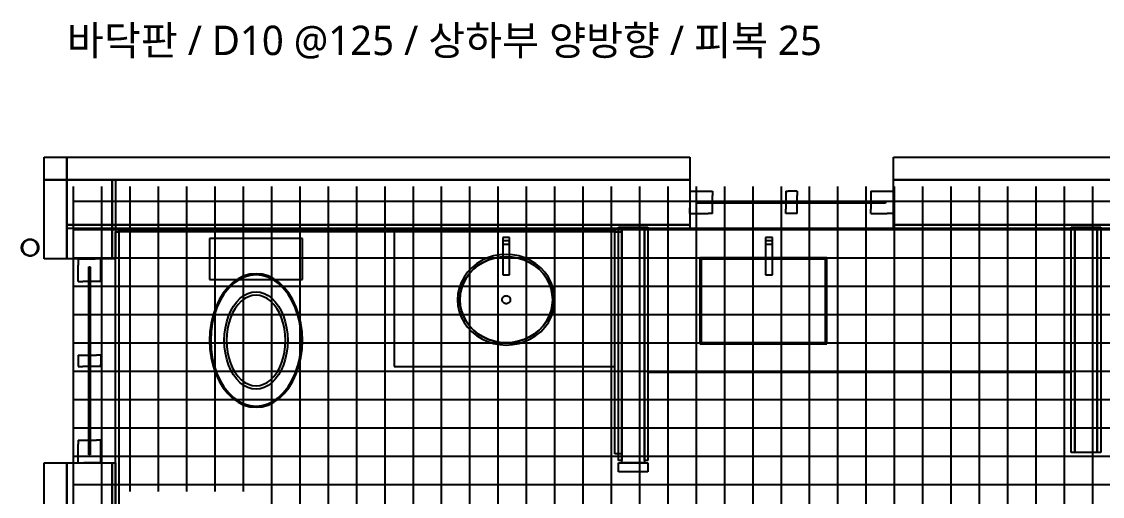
# Model space of a CAD drawing. Header units: millimetres. Extents: x -200 to 18900, y -1113 to 5614.
# Drawn here: x 10300 to 15072, y 2602 to 4698 of the extents above; entities that cross this region are included whole.
import ezdxf

# ---------------------------------------------------------------- set-up
doc = ezdxf.new("R2010")
doc.units = ezdxf.units.MM
for name, color, linetype in [('BUILDING', 8, 'Continuous'), ('REBAR', 1, 'Continuous'), ('TEXT', 7, 'Continuous')]:
    doc.layers.add(name, color=color, linetype=linetype)
doc.styles.add('KOREAN', font='malgun.ttf')

msp = doc.modelspace()

# ---------------------------------------------------------------- linework, layer by layer
at = {"layer": 'BUILDING'}
for p, q in [((10400, 4100), (10448.485, 4100)), ((10400, 4048.485), (10400, 4100)), ((10448.485, 4100), (10500, 4100)), ((10500, 4100), (11833.333, 4100)), ((10500, 4048.485), (10500, 4100)), ((10500, 4100), (10500, 4051.515)), ((11833.333, 4100), (13250, 4100)), ((13250, 4100), (13250, 4051.515)), ((14150, 4100), (15386.364, 4100)), ((14150, 4048.485), (14150, 4100)), ((10400, 4000), (10400, 4048.485)), ((10500, 4051.515), (10500, 4000)), ((10500, 4000), (10500, 4048.485)), ((13250, 4051.515), (13250, 4000)), ((14150, 4000), (14150, 4048.485)), ((10400, 4000), (10448.485, 4000)), ((10400, 3819.697), (10400, 4000)), ((10451.515, 4000), (10400, 4000)), ((10448.485, 4000), (10500, 4000)), ((10500, 4000), (10451.515, 4000)), ((10500, 4000), (11852.459, 4000)), ((10500, 3898.361), (10500, 4000)), ((10500, 4000), (10598.361, 4000)), ((10500, 3822.131), (10500, 4000)), ((11916.667, 4000), (10500, 4000)), ((10500, 4000), (10500, 3830.303)), ((10598.361, 4000), (10700, 4000)), ((10700, 4000), (10700, 3827.869)), ((10700, 4000), (10707.263, 4000)), ((10700, 3819.468), (10700, 4000)), ((10707.263, 4000), (10715, 4000)), ((10715, 4000), (10715, 3830.533)), ((11852.459, 4000), (13250, 4000)), ((13250, 4000), (11916.667, 4000)), ((13250, 4000), (13250, 3901.639)), ((14150, 4000), (15404.098, 4000)), ((14150, 3898.361), (14150, 4000)), ((15463.636, 4000), (14150, 4000)), ((13250, 3950), (13331.818, 3950)), ((13250, 3950), (13250, 3875)), ((13331.818, 3950), (13350, 3950)), ((13350, 3950), (13350, 3930)), ((13350, 3850), (13350, 3930)), ((13675, 3950), (13685, 3950)), ((13675, 3950), (13675, 3870)), ((13725, 3950), (13685, 3950)), ((13725, 3950), (13725, 3930)), ((13725, 3850), (13725, 3930)), ((14050, 3950), (14122.727, 3950)), ((14050, 3950), (14050, 3870)), ((14122.727, 3950), (14150, 3950)), ((14150, 3950), (14150, 3925)), ((14150, 3850), (14150, 3925)), ((10500, 3800), (10500, 3898.361)), ((13250, 3901.639), (13250, 3800)), ((13250, 3850), (13250, 3875)), ((13285, 3903), (13479.646, 3903)), ((13285, 3898.407), (13285, 3903)), ((13285, 3897), (13285, 3898.407)), ((13920.354, 3897), (13285, 3897)), ((13479.646, 3903), (14115, 3903)), ((13675, 3850), (13675, 3870)), ((14115, 3897), (13920.354, 3897)), ((14050, 3850), (14050, 3870)), ((14115, 3903), (14115, 3901.593)), ((14115, 3901.593), (14115, 3897)), ((14150, 3800), (14150, 3898.361)), ((10400, 3650), (10400, 3819.697)), ((10500, 3830.303), (10500, 3650)), ((10500, 3650), (10500, 3822.131)), ((10700, 3827.869), (10700, 3650)), ((10700, 3650), (10700, 3819.468)), ((10715, 3830.533), (10715, 3650)), ((13250, 3850), (13331.818, 3850)), ((13350, 3850), (13331.818, 3850)), ((13685, 3850), (13675, 3850)), ((13725, 3850), (13685, 3850)), ((14050, 3850), (14122.727, 3850)), ((14150, 3850), (14122.727, 3850)), ((11897.541, 3800), (10500, 3800)), ((10500, 3800), (11831.531, 3800)), ((10500, 3792.263), (10500, 3800)), ((10500, 3785), (10500, 3792.263)), ((11918.469, 3785), (10500, 3785)), ((10730, 3785), (12057.687, 3785)), ((10730, 3779.094), (10730, 3785)), ((10730, 3770), (10730, 3779.094)), ((11831.531, 3800), (13250, 3800)), ((13250, 3800), (11897.541, 3800)), ((13250, 3785), (11918.469, 3785)), ((12057.687, 3785), (12920, 3785)), ((12920, 3785), (12920, 3775.906)), ((12920, 3775.906), (12920, 3770)), ((12935, 3260.384), (12935, 3790)), ((12935, 3790), (12942.287, 3790)), ((12942.287, 3790), (12950, 3790)), ((12950, 3790), (12999.342, 3790)), ((12950, 3263.158), (12950, 3790)), ((12950, 3790), (12950, 3289.616)), ((12999.342, 3790), (13050, 3790)), ((13050, 3790), (13050, 3276.842)), ((13050, 3790), (13057.287, 3790)), ((13050, 3260.384), (13050, 3790)), ((13057.287, 3790), (13065, 3790)), ((13065, 3790), (13065, 3289.616)), ((14935, 3785), (13065, 3785)), ((13065, 3785), (13065, 3150)), ((14935, 3785), (13065, 3785)), ((13065, 3785), (13065, 3150)), ((13250, 3800), (13250, 3792.737)), ((13250, 3792.737), (13250, 3785)), ((15445.902, 3800), (14150, 3800)), ((14150, 3800), (15384.692, 3800)), ((14150, 3792.263), (14150, 3800)), ((14150, 3785), (14150, 3792.263)), ((15465.308, 3785), (14150, 3785)), ((14935, 3278.381), (14935, 3790)), ((14935, 3790), (14942.287, 3790)), ((14935, 3150), (14935, 3785)), ((14935, 3150), (14935, 3785)), ((14942.287, 3790), (14950, 3790)), ((14950, 3285.954), (14950, 3790)), ((14950, 3790), (14999.342, 3790)), ((14950, 3790), (14950, 3306.619)), ((14999.342, 3790), (15050, 3790)), ((15050, 3790), (15050, 3299.046)), ((15050, 3790), (15057.287, 3790)), ((15050, 3278.381), (15050, 3790)), ((15057.287, 3790), (15065, 3790)), ((15065, 3790), (15065, 3306.619)), ((10306.345, 3720.728), (10307.749, 3722.829)), ((10307.749, 3722.829), (10309.317, 3724.617)), ((10309.317, 3724.617), (10310.983, 3726.516)), ((10311.662, 3722.75), (10310.129, 3721.002)), ((10310.983, 3726.516), (10312.772, 3728.085)), ((10313.105, 3724.395), (10311.662, 3722.75)), ((10312.772, 3728.085), (10314.671, 3729.751)), ((10314.853, 3725.928), (10313.105, 3724.395)), ((10314.671, 3729.751), (10316.649, 3731.072)), ((10316.498, 3727.371), (10314.853, 3725.928)), ((10318.431, 3728.662), (10316.498, 3727.371)), ((10316.649, 3731.072), (10318.75, 3732.476)), ((10320.25, 3729.878), (10318.431, 3728.662)), ((10318.75, 3732.476), (10320.883, 3733.528)), ((10322.335, 3730.906), (10320.25, 3729.878)), ((10320.883, 3733.528), (10323.149, 3734.645)), ((10324.297, 3731.874), (10322.335, 3730.906)), ((10323.149, 3734.645), (10325.401, 3735.41)), ((10326.499, 3732.621), (10324.297, 3731.874)), ((10325.401, 3735.41), (10327.794, 3736.222)), ((10328.571, 3733.325), (10326.499, 3732.621)), ((10327.794, 3736.222), (10330.127, 3736.686)), ((10330.851, 3733.778), (10328.571, 3733.325)), ((10330.127, 3736.686), (10332.605, 3737.179)), ((10332.997, 3734.205), (10330.851, 3733.778)), ((10332.605, 3737.179), (10334.978, 3737.335)), ((10335.317, 3734.357), (10332.997, 3734.205)), ((10334.978, 3737.335), (10337.5, 3737.5)), ((10337.5, 3734.5), (10335.317, 3734.357)), ((10337.5, 3737.5), (10339.873, 3737.344)), ((10339.82, 3734.348), (10337.5, 3734.5)), ((10342.003, 3734.205), (10339.82, 3734.348)), ((10339.873, 3737.344), (10342.395, 3737.179)), ((10344.283, 3733.751), (10342.003, 3734.205)), ((10342.395, 3737.179), (10344.727, 3736.715)), ((10346.429, 3733.325), (10344.283, 3733.751)), ((10344.727, 3736.715), (10347.206, 3736.222)), ((10348.631, 3732.577), (10346.429, 3733.325)), ((10347.206, 3736.222), (10349.458, 3735.458)), ((10350.703, 3731.874), (10348.631, 3732.577)), ((10349.458, 3735.458), (10351.851, 3734.645)), ((10352.788, 3730.846), (10350.703, 3731.874)), ((10351.851, 3734.645), (10353.984, 3733.594)), ((10354.75, 3729.878), (10352.788, 3730.846)), ((10353.984, 3733.594), (10356.25, 3732.476)), ((10356.683, 3728.586), (10354.75, 3729.878)), ((10356.25, 3732.476), (10358.227, 3731.155)), ((10358.502, 3727.371), (10356.683, 3728.586)), ((10358.227, 3731.155), (10360.329, 3729.751)), ((10360.25, 3725.838), (10358.502, 3727.371)), ((10361.895, 3724.395), (10360.25, 3725.838)), ((10360.329, 3729.751), (10362.117, 3728.183)), ((10363.428, 3722.647), (10361.895, 3724.395)), ((10362.117, 3728.183), (10364.017, 3726.516)), ((10364.871, 3721.002), (10363.428, 3722.647)), ((10364.017, 3726.516), (10365.585, 3724.728)), ((10365.585, 3724.728), (10367.251, 3722.829)), ((10367.251, 3722.829), (10368.572, 3720.851)), ((10715, 3770), (10724.094, 3770)), ((10715, 3065.187), (10715, 3770)), ((10724.094, 3770), (10730, 3770)), ((10730, 3770), (10730, 2684.813)), ((11592.313, 3770), (10730, 3770)), ((11540, 3740), (11130, 3740)), ((11130, 3740), (11130, 3560)), ((11540, 3560), (11540, 3740)), ((12920, 3770), (11592.313, 3770)), ((12920, 3770), (11945, 3770)), ((11945, 3770), (11945, 3175)), ((12455, 3745), (12425, 3745)), ((12425, 3745), (12425, 3715)), ((12455, 3730), (12425, 3730)), ((12425, 3730), (12425, 3580)), ((12455, 3715), (12455, 3745)), ((12455, 3580), (12455, 3730)), ((12920, 3770), (12938.188, 3770)), ((12920, 3384.125), (12920, 3770)), ((12920, 3175), (12920, 3770)), ((12938.188, 3770), (12950, 3770)), ((12950, 3770), (12950, 3175.875)), ((13615, 3745), (13585, 3745)), ((13585, 3745), (13585, 3715)), ((13615, 3730), (13585, 3730)), ((13585, 3730), (13585, 3580)), ((13615, 3715), (13615, 3745)), ((13615, 3580), (13615, 3730)), ((10300, 3700), (10300.156, 3702.373)), ((10300.165, 3697.479), (10300, 3700)), ((10300.156, 3702.373), (10300.321, 3704.895)), ((10300.321, 3695.105), (10300.165, 3697.479)), ((10300.321, 3704.895), (10300.785, 3707.227)), ((10300.814, 3692.627), (10300.321, 3695.105)), ((10300.785, 3707.227), (10301.278, 3709.706)), ((10301.278, 3690.294), (10300.814, 3692.627)), ((10301.278, 3709.706), (10302.042, 3711.958)), ((10302.09, 3687.901), (10301.278, 3690.294)), ((10302.042, 3711.958), (10302.855, 3714.351)), ((10302.855, 3685.649), (10302.09, 3687.901)), ((10302.855, 3714.351), (10303.906, 3716.484)), ((10303.972, 3683.383), (10302.855, 3685.649)), ((10303.152, 3702.32), (10303, 3700)), ((10303, 3700), (10303.143, 3697.817)), ((10303.143, 3697.817), (10303.295, 3695.497)), ((10303.295, 3704.503), (10303.152, 3702.32)), ((10303.749, 3706.783), (10303.295, 3704.503)), ((10303.295, 3695.497), (10303.722, 3693.351)), ((10303.722, 3693.351), (10304.176, 3691.071)), ((10304.176, 3708.929), (10303.749, 3706.783)), ((10303.906, 3716.484), (10305.024, 3718.75)), ((10305.024, 3681.25), (10303.972, 3683.383)), ((10304.923, 3711.131), (10304.176, 3708.929)), ((10304.176, 3691.071), (10304.879, 3688.999)), ((10304.879, 3688.999), (10305.626, 3686.797)), ((10305.626, 3713.202), (10304.923, 3711.131)), ((10305.024, 3718.75), (10306.345, 3720.728)), ((10306.428, 3679.149), (10305.024, 3681.25)), ((10306.654, 3715.288), (10305.626, 3713.202)), ((10305.626, 3686.797), (10306.594, 3684.835)), ((10307.749, 3677.171), (10306.428, 3679.149)), ((10306.594, 3684.835), (10307.622, 3682.75)), ((10307.622, 3717.25), (10306.654, 3715.288)), ((10308.914, 3719.183), (10307.622, 3717.25)), ((10307.622, 3682.75), (10308.838, 3680.931)), ((10309.415, 3675.272), (10307.749, 3677.171)), ((10308.838, 3680.931), (10310.129, 3678.998)), ((10310.129, 3721.002), (10308.914, 3719.183)), ((10310.983, 3673.484), (10309.415, 3675.272)), ((10310.129, 3678.998), (10311.572, 3677.353)), ((10311.572, 3677.353), (10313.105, 3675.605)), ((10313.105, 3675.605), (10314.75, 3674.162)), ((10360.147, 3674.072), (10361.895, 3675.605)), ((10361.895, 3675.605), (10363.338, 3677.25)), ((10363.338, 3677.25), (10364.871, 3678.998)), ((10365.683, 3675.383), (10364.017, 3673.484)), ((10366.162, 3719.069), (10364.871, 3721.002)), ((10364.871, 3678.998), (10366.086, 3680.817)), ((10367.251, 3677.171), (10365.683, 3675.383)), ((10366.086, 3680.817), (10367.378, 3682.75)), ((10367.378, 3717.25), (10366.162, 3719.069)), ((10368.655, 3679.273), (10367.251, 3677.171)), ((10368.406, 3715.165), (10367.378, 3717.25)), ((10367.378, 3682.75), (10368.346, 3684.712)), ((10368.346, 3684.712), (10369.374, 3686.797)), ((10369.374, 3713.202), (10368.406, 3715.165)), ((10368.572, 3720.851), (10369.976, 3718.75)), ((10369.976, 3681.25), (10368.655, 3679.273)), ((10370.121, 3711.001), (10369.374, 3713.202)), ((10369.374, 3686.797), (10370.077, 3688.869)), ((10369.976, 3718.75), (10371.028, 3716.617)), ((10371.094, 3683.516), (10369.976, 3681.25)), ((10370.077, 3688.869), (10370.824, 3691.071)), ((10370.824, 3708.929), (10370.121, 3711.001)), ((10371.278, 3706.649), (10370.824, 3708.929)), ((10370.824, 3691.071), (10371.251, 3693.217)), ((10371.028, 3716.617), (10372.145, 3714.351)), ((10372.145, 3685.649), (10371.094, 3683.516)), ((10371.251, 3693.217), (10371.705, 3695.497)), ((10371.705, 3704.503), (10371.278, 3706.649)), ((10371.857, 3702.183), (10371.705, 3704.503)), ((10371.705, 3695.497), (10371.848, 3697.68)), ((10371.848, 3697.68), (10372, 3700)), ((10372, 3700), (10371.857, 3702.183)), ((10372.145, 3714.351), (10372.91, 3712.099)), ((10372.958, 3688.042), (10372.145, 3685.649)), ((10372.91, 3712.099), (10373.722, 3709.706)), ((10373.722, 3690.294), (10372.958, 3688.042)), ((10373.722, 3709.706), (10374.186, 3707.373)), ((10374.215, 3692.773), (10373.722, 3690.294)), ((10374.186, 3707.373), (10374.679, 3704.895)), ((10374.679, 3695.105), (10374.215, 3692.773)), ((10374.679, 3704.895), (10374.835, 3702.522)), ((10374.844, 3697.627), (10374.679, 3695.105)), ((10374.835, 3702.522), (10375, 3700)), ((10375, 3700), (10374.844, 3697.627)), ((12425, 3715), (12455, 3715)), ((13585, 3715), (13615, 3715)), ((10312.883, 3671.817), (10310.983, 3673.484)), ((10314.671, 3670.249), (10312.883, 3671.817)), ((10316.773, 3668.845), (10314.671, 3670.249)), ((10314.75, 3674.162), (10316.498, 3672.629)), ((10316.498, 3672.629), (10318.317, 3671.414)), ((10318.75, 3667.524), (10316.773, 3668.845)), ((10318.317, 3671.414), (10320.25, 3670.122)), ((10321.016, 3666.406), (10318.75, 3667.524)), ((10320.25, 3670.122), (10322.212, 3669.154)), ((10323.149, 3665.354), (10321.016, 3666.406)), ((10322.212, 3669.154), (10324.297, 3668.126)), ((10325.542, 3664.542), (10323.149, 3665.354)), ((10324.297, 3668.126), (10326.369, 3667.423)), ((10327.794, 3663.778), (10325.542, 3664.542)), ((10326.369, 3667.423), (10328.571, 3666.676)), ((10330.273, 3663.285), (10327.794, 3663.778)), ((10328.571, 3666.676), (10330.717, 3666.249)), ((10332.605, 3662.821), (10330.273, 3663.285)), ((10330.717, 3666.249), (10332.997, 3665.795)), ((10335.127, 3662.655), (10332.605, 3662.821)), ((10332.997, 3665.795), (10335.18, 3665.652)), ((10337.5, 3662.5), (10335.127, 3662.655)), ((10335.18, 3665.652), (10337.5, 3665.5)), ((10337.5, 3665.5), (10339.683, 3665.643)), ((10340.022, 3662.665), (10337.5, 3662.5)), ((10339.683, 3665.643), (10342.003, 3665.795)), ((10342.395, 3662.821), (10340.022, 3662.665)), ((10342.003, 3665.795), (10344.149, 3666.222)), ((10344.873, 3663.314), (10342.395, 3662.821)), ((10344.149, 3666.222), (10346.429, 3666.676)), ((10347.206, 3663.778), (10344.873, 3663.314)), ((10346.429, 3666.676), (10348.501, 3667.379)), ((10349.599, 3664.59), (10347.206, 3663.778)), ((10348.501, 3667.379), (10350.703, 3668.126)), ((10351.851, 3665.354), (10349.599, 3664.59)), ((10350.703, 3668.126), (10352.665, 3669.094)), ((10354.117, 3666.472), (10351.851, 3665.354)), ((10352.665, 3669.094), (10354.75, 3670.122)), ((10356.25, 3667.524), (10354.117, 3666.472)), ((10354.75, 3670.122), (10356.569, 3671.338)), ((10358.351, 3668.928), (10356.25, 3667.524)), ((10356.569, 3671.338), (10358.502, 3672.629)), ((10360.329, 3670.249), (10358.351, 3668.928)), ((10358.502, 3672.629), (10360.147, 3674.072)), ((10362.228, 3671.915), (10360.329, 3670.249)), ((10364.017, 3673.484), (10362.228, 3671.915)), ((10451.515, 3650), (10400, 3650)), ((10500, 3650), (10451.515, 3650)), ((10601.639, 3650), (10500, 3650)), ((10550, 3650), (10550, 3622.727)), ((10550, 3650), (10625, 3650)), ((10700, 3650), (10601.639, 3650)), ((10650, 3650), (10625, 3650)), ((10650, 3622.727), (10650, 3650)), ((10707.737, 3650), (10700, 3650)), ((10715, 3650), (10707.737, 3650)), ((12309.116, 3628.671), (12287.972, 3611.421)), ((12332.5, 3643.205), (12309.116, 3628.671)), ((12315.204, 3620.737), (12337.5, 3634.545)), ((12315.204, 3620.737), (12337.5, 3634.545)), ((12337.5, 3634.545), (12315.204, 3620.737)), ((12357.723, 3654.776), (12332.5, 3643.205)), ((12337.5, 3634.545), (12361.55, 3645.537)), ((12337.5, 3634.545), (12361.55, 3645.537)), ((12361.55, 3645.537), (12337.5, 3634.545)), ((12384.354, 3663.185), (12357.723, 3654.776)), ((12361.55, 3645.537), (12386.942, 3653.526)), ((12361.55, 3645.537), (12386.942, 3653.526)), ((12386.942, 3653.526), (12361.55, 3645.537)), ((12411.937, 3668.289), (12384.354, 3663.185)), ((12386.942, 3653.526), (12413.242, 3658.375)), ((12386.942, 3653.526), (12413.242, 3658.375)), ((12413.242, 3658.375), (12386.942, 3653.526)), ((12440, 3670), (12411.937, 3668.289)), ((12413.242, 3658.375), (12440, 3660)), ((12413.242, 3658.375), (12440, 3660)), ((12440, 3660), (12413.242, 3658.375)), ((12468.063, 3668.289), (12440, 3670)), ((12440, 3660), (12466.758, 3658.375)), ((12440, 3660), (12466.758, 3658.375)), ((12466.758, 3658.375), (12440, 3660)), ((12466.758, 3658.375), (12493.058, 3653.526)), ((12466.758, 3658.375), (12493.058, 3653.526)), ((12493.058, 3653.526), (12466.758, 3658.375)), ((12495.646, 3663.185), (12468.063, 3668.289)), ((12493.058, 3653.526), (12518.45, 3645.537)), ((12493.058, 3653.526), (12518.45, 3645.537)), ((12518.45, 3645.537), (12493.058, 3653.526)), ((12522.277, 3654.776), (12495.646, 3663.185)), ((12518.45, 3645.537), (12542.5, 3634.545)), ((12518.45, 3645.537), (12542.5, 3634.545)), ((12542.5, 3634.545), (12518.45, 3645.537)), ((12547.5, 3643.205), (12522.277, 3654.776)), ((12542.5, 3634.545), (12564.796, 3620.737)), ((12542.5, 3634.545), (12564.796, 3620.737)), ((12564.796, 3620.737), (12542.5, 3634.545)), ((12570.884, 3628.671), (12547.5, 3643.205)), ((12592.028, 3611.421), (12570.884, 3628.671)), ((13855, 3655), (13295, 3655)), ((13295, 3655), (13295, 3275)), ((13300, 3650), (13850, 3650)), ((13300, 3280), (13300, 3650)), ((13300, 3650), (13850, 3650)), ((13300, 3280), (13300, 3650)), ((13300, 3650), (13850, 3650)), ((13300, 3280), (13300, 3650)), ((13850, 3650), (13300, 3650)), ((13300, 3650), (13300, 3280)), ((13850, 3650), (13850, 3280)), ((13850, 3650), (13850, 3280)), ((13850, 3650), (13850, 3280)), ((13850, 3280), (13850, 3650)), ((13855, 3275), (13855, 3655)), ((10550, 3550), (10550, 3622.727)), ((10597, 3615), (10598.407, 3615)), ((10597, 2979.646), (10597, 3615)), ((10598.407, 3615), (10603, 3615)), ((10603, 3615), (10603, 3420.354)), ((10650, 3550), (10650, 3622.727)), ((11308.242, 3582.476), (11281.942, 3574.948)), ((11335, 3585), (11308.242, 3582.476)), ((11335, 3580), (11308.895, 3577.519)), ((11361.758, 3582.476), (11335, 3585)), ((11361.105, 3577.519), (11335, 3580)), ((11388.058, 3574.948), (11361.758, 3582.476)), ((12269.429, 3591.752), (12253.805, 3570)), ((12262.465, 3565), (12277.363, 3585.665)), ((12262.465, 3565), (12277.363, 3585.665)), ((12277.363, 3585.665), (12262.465, 3565)), ((12287.972, 3611.421), (12269.429, 3591.752)), ((12277.363, 3585.665), (12295.043, 3604.35)), ((12277.363, 3585.665), (12295.043, 3604.35)), ((12295.043, 3604.35), (12277.363, 3585.665)), ((12295.043, 3604.35), (12315.204, 3620.737)), ((12295.043, 3604.35), (12315.204, 3620.737)), ((12315.204, 3620.737), (12295.043, 3604.35)), ((12425, 3580), (12455, 3580)), ((12564.796, 3620.737), (12584.957, 3604.35)), ((12564.796, 3620.737), (12584.957, 3604.35)), ((12584.957, 3604.35), (12564.796, 3620.737)), ((12584.957, 3604.35), (12602.637, 3585.665)), ((12584.957, 3604.35), (12602.637, 3585.665)), ((12602.637, 3585.665), (12584.957, 3604.35)), ((12610.571, 3591.752), (12592.028, 3611.421)), ((12602.637, 3585.665), (12617.535, 3565)), ((12602.637, 3585.665), (12617.535, 3565)), ((12617.535, 3565), (12602.637, 3585.665)), ((12626.195, 3570), (12610.571, 3591.752)), ((13585, 3580), (13615, 3580)), ((10550, 3550), (10570, 3550)), ((10650, 3550), (10570, 3550)), ((11130, 3560), (11540, 3560)), ((11232.5, 3545.477), (11210.204, 3524.039)), ((11235, 3541.147), (11213.248, 3520.072)), ((11256.55, 3562.544), (11232.5, 3545.477)), ((11258.463, 3557.925), (11235, 3541.147)), ((11281.942, 3574.948), (11256.55, 3562.544)), ((11283.236, 3570.118), (11258.463, 3557.925)), ((11308.895, 3577.519), (11283.236, 3570.118)), ((11386.764, 3570.118), (11361.105, 3577.519)), ((11411.537, 3557.925), (11386.764, 3570.118)), ((11413.45, 3562.544), (11388.058, 3574.948)), ((11435, 3541.147), (11411.537, 3557.925)), ((11437.5, 3545.477), (11413.45, 3562.544)), ((11456.752, 3520.072), (11435, 3541.147)), ((11459.796, 3524.039), (11437.5, 3545.477)), ((12241.366, 3546.537), (12232.326, 3521.764)), ((12253.805, 3570), (12241.366, 3546.537)), ((12241.985, 3519.176), (12250.605, 3542.71)), ((12241.985, 3519.176), (12250.605, 3542.71)), ((12250.605, 3542.71), (12241.985, 3519.176)), ((12250.605, 3542.71), (12262.465, 3565)), ((12250.605, 3542.71), (12262.465, 3565)), ((12262.465, 3565), (12250.605, 3542.71)), ((12617.535, 3565), (12629.395, 3542.71)), ((12617.535, 3565), (12629.395, 3542.71)), ((12629.395, 3542.71), (12617.535, 3565)), ((12638.634, 3546.537), (12626.195, 3570)), ((12629.395, 3542.71), (12638.015, 3519.176)), ((12629.395, 3542.71), (12638.015, 3519.176)), ((12638.015, 3519.176), (12629.395, 3542.71)), ((12647.674, 3521.764), (12638.634, 3546.537)), ((11190.043, 3498.597), (11172.363, 3469.585)), ((11193.579, 3495.061), (11176.329, 3466.541)), ((11210.204, 3524.039), (11190.043, 3498.597)), ((11213.248, 3520.072), (11193.579, 3495.061)), ((11265, 3476.195), (11281.424, 3488.634)), ((11265, 3476.195), (11281.424, 3488.634)), ((11281.424, 3488.634), (11298.765, 3497.674)), ((11281.424, 3488.634), (11298.765, 3497.674)), ((11298.765, 3497.674), (11316.726, 3503.161)), ((11298.765, 3497.674), (11316.726, 3503.161)), ((11318.032, 3488.289), (11301.354, 3483.185)), ((11316.726, 3503.161), (11335, 3505)), ((11316.726, 3503.161), (11335, 3505)), ((11335, 3490), (11318.032, 3488.289)), ((11335, 3505), (11353.274, 3503.161)), ((11335, 3505), (11353.274, 3503.161)), ((11351.968, 3488.289), (11335, 3490)), ((11368.646, 3483.185), (11351.968, 3488.289)), ((11353.274, 3503.161), (11371.235, 3497.674)), ((11353.274, 3503.161), (11371.235, 3497.674)), ((11371.235, 3497.674), (11388.576, 3488.634)), ((11371.235, 3497.674), (11388.576, 3488.634)), ((11388.576, 3488.634), (11405, 3476.195)), ((11388.576, 3488.634), (11405, 3476.195)), ((11476.421, 3495.061), (11456.752, 3520.072)), ((11479.957, 3498.597), (11459.796, 3524.039)), ((11493.671, 3466.541), (11476.421, 3495.061)), ((11497.637, 3469.585), (11479.957, 3498.597)), ((12226.839, 3496.105), (12225, 3470)), ((12232.326, 3521.764), (12226.839, 3496.105)), ((12235, 3470), (12236.754, 3494.8)), ((12235, 3470), (12236.754, 3494.8)), ((12236.754, 3494.8), (12235, 3470)), ((12236.754, 3494.8), (12241.985, 3519.176)), ((12236.754, 3494.8), (12241.985, 3519.176)), ((12241.985, 3519.176), (12236.754, 3494.8)), ((12427.272, 3482.728), (12429.042, 3484.28)), ((12429.042, 3484.28), (12431, 3485.588)), ((12431, 3485.588), (12433.112, 3486.63)), ((12433.112, 3486.63), (12435.341, 3487.387)), ((12435.341, 3487.387), (12437.651, 3487.846)), ((12437.651, 3487.846), (12440, 3488)), ((12440, 3488), (12442.349, 3487.846)), ((12442.349, 3487.846), (12444.659, 3487.387)), ((12444.659, 3487.387), (12446.888, 3486.63)), ((12446.888, 3486.63), (12449, 3485.588)), ((12449, 3485.588), (12450.958, 3484.28)), ((12450.958, 3484.28), (12452.728, 3482.728)), ((12638.015, 3519.176), (12643.246, 3494.8)), ((12638.015, 3519.176), (12643.246, 3494.8)), ((12643.246, 3494.8), (12638.015, 3519.176)), ((12643.246, 3494.8), (12645, 3470)), ((12643.246, 3494.8), (12645, 3470)), ((12645, 3470), (12643.246, 3494.8)), ((12653.161, 3496.105), (12647.674, 3521.764)), ((12655, 3470), (12653.161, 3496.105)), ((11157.465, 3437.5), (11145.605, 3402.892)), ((11172.363, 3469.585), (11157.465, 3437.5)), ((11176.329, 3466.541), (11161.795, 3435)), ((11223.931, 3420.884), (11236.005, 3442.028)), ((11223.931, 3420.884), (11236.005, 3442.028)), ((11236.005, 3442.028), (11249.773, 3460.571)), ((11236.005, 3442.028), (11249.773, 3460.571)), ((11255.861, 3448.671), (11243.076, 3431.421)), ((11249.773, 3460.571), (11265, 3476.195)), ((11249.773, 3460.571), (11265, 3476.195)), ((11270, 3463.205), (11255.861, 3448.671)), ((11285.251, 3474.776), (11270, 3463.205)), ((11301.354, 3483.185), (11285.251, 3474.776)), ((11384.749, 3474.776), (11368.646, 3483.185)), ((11400, 3463.205), (11384.749, 3474.776)), ((11414.139, 3448.671), (11400, 3463.205)), ((11405, 3476.195), (11420.227, 3460.571)), ((11405, 3476.195), (11420.227, 3460.571)), ((11426.924, 3431.421), (11414.139, 3448.671)), ((11420.227, 3460.571), (11433.995, 3442.028)), ((11420.227, 3460.571), (11433.995, 3442.028)), ((11433.995, 3442.028), (11446.069, 3420.884)), ((11433.995, 3442.028), (11446.069, 3420.884)), ((11508.205, 3435), (11493.671, 3466.541)), ((11512.535, 3437.5), (11497.637, 3469.585)), ((11524.395, 3402.892), (11512.535, 3437.5)), ((12225, 3470), (12226.839, 3443.895)), ((12226.839, 3443.895), (12232.326, 3418.236)), ((12236.754, 3445.2), (12235, 3470)), ((12236.754, 3445.2), (12235, 3470)), ((12235, 3470), (12236.754, 3445.2)), ((12241.985, 3420.824), (12236.754, 3445.2)), ((12241.985, 3420.824), (12236.754, 3445.2)), ((12236.754, 3445.2), (12241.985, 3420.824)), ((12422, 3470), (12422.154, 3472.349)), ((12422.154, 3467.651), (12422, 3470)), ((12422.154, 3472.349), (12422.613, 3474.659)), ((12422.613, 3465.341), (12422.154, 3467.651)), ((12422.613, 3474.659), (12423.37, 3476.888)), ((12423.37, 3463.112), (12422.613, 3465.341)), ((12423.37, 3476.888), (12424.412, 3479)), ((12424.412, 3461), (12423.37, 3463.112)), ((12424.412, 3479), (12425.72, 3480.958)), ((12425.72, 3459.042), (12424.412, 3461)), ((12425.72, 3480.958), (12427.272, 3482.728)), ((12427.272, 3457.272), (12425.72, 3459.042)), ((12429.042, 3455.72), (12427.272, 3457.272)), ((12431, 3454.412), (12429.042, 3455.72)), ((12433.112, 3453.37), (12431, 3454.412)), ((12435.341, 3452.613), (12433.112, 3453.37)), ((12437.651, 3452.154), (12435.341, 3452.613)), ((12440, 3452), (12437.651, 3452.154)), ((12442.349, 3452.154), (12440, 3452)), ((12444.659, 3452.613), (12442.349, 3452.154)), ((12446.888, 3453.37), (12444.659, 3452.613)), ((12449, 3454.412), (12446.888, 3453.37)), ((12450.958, 3455.72), (12449, 3454.412)), ((12452.728, 3457.272), (12450.958, 3455.72)), ((12452.728, 3482.728), (12454.28, 3480.958)), ((12454.28, 3459.042), (12452.728, 3457.272)), ((12454.28, 3480.958), (12455.588, 3479)), ((12455.588, 3461), (12454.28, 3459.042)), ((12455.588, 3479), (12456.63, 3476.888)), ((12456.63, 3463.112), (12455.588, 3461)), ((12456.63, 3476.888), (12457.387, 3474.659)), ((12457.387, 3465.341), (12456.63, 3463.112)), ((12457.387, 3474.659), (12457.846, 3472.349)), ((12457.846, 3467.651), (12457.387, 3465.341)), ((12457.846, 3472.349), (12458, 3470)), ((12458, 3470), (12457.846, 3467.651)), ((12643.246, 3445.2), (12638.015, 3420.824)), ((12643.246, 3445.2), (12638.015, 3420.824)), ((12638.015, 3420.824), (12643.246, 3445.2)), ((12645, 3470), (12643.246, 3445.2)), ((12645, 3470), (12643.246, 3445.2)), ((12643.246, 3445.2), (12645, 3470)), ((12647.674, 3418.236), (12653.161, 3443.895)), ((12653.161, 3443.895), (12655, 3470)), ((10603, 3420.354), (10603, 2785)), ((11145.605, 3402.892), (11136.985, 3366.352)), ((11150.224, 3400.978), (11141.815, 3365.058)), ((11161.795, 3435), (11150.224, 3400.978)), ((11205.657, 3372.277), (11213.756, 3397.5)), ((11205.657, 3372.277), (11213.756, 3397.5)), ((11213.756, 3397.5), (11223.931, 3420.884)), ((11213.756, 3397.5), (11223.931, 3420.884)), ((11222.417, 3390), (11214.896, 3366.537)), ((11231.864, 3411.752), (11222.417, 3390)), ((11243.076, 3431.421), (11231.864, 3411.752)), ((11438.136, 3411.752), (11426.924, 3431.421)), ((11447.583, 3390), (11438.136, 3411.752)), ((11446.069, 3420.884), (11456.244, 3397.5)), ((11446.069, 3420.884), (11456.244, 3397.5)), ((11455.104, 3366.537), (11447.583, 3390)), ((11456.244, 3397.5), (11464.343, 3372.277)), ((11456.244, 3397.5), (11464.343, 3372.277)), ((11519.776, 3400.978), (11508.205, 3435)), ((11528.185, 3365.058), (11519.776, 3400.978)), ((11533.015, 3366.352), (11524.395, 3402.892)), ((12232.326, 3418.236), (12241.366, 3393.463)), ((12241.366, 3393.463), (12253.805, 3370)), ((12250.605, 3397.29), (12241.985, 3420.824)), ((12250.605, 3397.29), (12241.985, 3420.824)), ((12241.985, 3420.824), (12250.605, 3397.29)), ((12262.465, 3375), (12250.605, 3397.29)), ((12262.465, 3375), (12250.605, 3397.29)), ((12250.605, 3397.29), (12262.465, 3375)), ((12629.395, 3397.29), (12617.535, 3375)), ((12629.395, 3397.29), (12617.535, 3375)), ((12617.535, 3375), (12629.395, 3397.29)), ((12626.195, 3370), (12638.634, 3393.463)), ((12638.015, 3420.824), (12629.395, 3397.29)), ((12638.015, 3420.824), (12629.395, 3397.29)), ((12629.395, 3397.29), (12638.015, 3420.824)), ((12638.634, 3393.463), (12647.674, 3418.236)), ((11136.985, 3366.352), (11131.754, 3328.505)), ((11141.815, 3365.058), (11136.711, 3327.853)), ((11196.198, 3318.063), (11199.77, 3345.646)), ((11196.198, 3318.063), (11199.77, 3345.646)), ((11199.77, 3345.646), (11205.657, 3372.277)), ((11199.77, 3345.646), (11205.657, 3372.277)), ((11209.43, 3341.764), (11206.112, 3316.105)), ((11214.896, 3366.537), (11209.43, 3341.764)), ((11460.57, 3341.764), (11455.104, 3366.537)), ((11463.888, 3316.105), (11460.57, 3341.764)), ((11464.343, 3372.277), (11470.23, 3345.646)), ((11464.343, 3372.277), (11470.23, 3345.646)), ((11470.23, 3345.646), (11473.802, 3318.063)), ((11470.23, 3345.646), (11473.802, 3318.063)), ((11533.289, 3327.853), (11528.185, 3365.058)), ((11538.246, 3328.505), (11533.015, 3366.352)), ((12253.805, 3370), (12269.429, 3348.248)), ((12277.363, 3354.335), (12262.465, 3375)), ((12277.363, 3354.335), (12262.465, 3375)), ((12262.465, 3375), (12277.363, 3354.335)), ((12269.429, 3348.248), (12287.972, 3328.579)), ((12295.043, 3335.65), (12277.363, 3354.335)), ((12295.043, 3335.65), (12277.363, 3354.335)), ((12277.363, 3354.335), (12295.043, 3335.65)), ((12602.637, 3354.335), (12584.957, 3335.65)), ((12602.637, 3354.335), (12584.957, 3335.65)), ((12584.957, 3335.65), (12602.637, 3354.335)), ((12592.028, 3328.579), (12610.571, 3348.248)), ((12617.535, 3375), (12602.637, 3354.335)), ((12617.535, 3375), (12602.637, 3354.335)), ((12602.637, 3354.335), (12617.535, 3375)), ((12610.571, 3348.248), (12626.195, 3370)), ((12920, 2790), (12920, 3384.125)), ((11131.754, 3328.505), (11130, 3290)), ((11136.711, 3327.853), (11135, 3290)), ((11195, 3290), (11196.198, 3318.063)), ((11195, 3290), (11196.198, 3318.063)), ((11206.112, 3316.105), (11205, 3290)), ((11465, 3290), (11463.888, 3316.105)), ((11473.802, 3318.063), (11475, 3290)), ((11473.802, 3318.063), (11475, 3290)), ((11535, 3290), (11533.289, 3327.853)), ((11540, 3290), (11538.246, 3328.505)), ((12287.972, 3328.579), (12309.116, 3311.329)), ((12315.204, 3319.263), (12295.043, 3335.65)), ((12315.204, 3319.263), (12295.043, 3335.65)), ((12295.043, 3335.65), (12315.204, 3319.263)), ((12309.116, 3311.329), (12332.5, 3296.795)), ((12337.5, 3305.455), (12315.204, 3319.263)), ((12337.5, 3305.455), (12315.204, 3319.263)), ((12315.204, 3319.263), (12337.5, 3305.455)), ((12332.5, 3296.795), (12357.723, 3285.224)), ((12361.55, 3294.463), (12337.5, 3305.455)), ((12361.55, 3294.463), (12337.5, 3305.455)), ((12337.5, 3305.455), (12361.55, 3294.463)), ((12386.942, 3286.474), (12361.55, 3294.463)), ((12386.942, 3286.474), (12361.55, 3294.463)), ((12361.55, 3294.463), (12386.942, 3286.474)), ((12518.45, 3294.463), (12493.058, 3286.474)), ((12518.45, 3294.463), (12493.058, 3286.474)), ((12493.058, 3286.474), (12518.45, 3294.463)), ((12542.5, 3305.455), (12518.45, 3294.463)), ((12542.5, 3305.455), (12518.45, 3294.463)), ((12518.45, 3294.463), (12542.5, 3305.455)), ((12522.277, 3285.224), (12547.5, 3296.795)), ((12564.796, 3319.263), (12542.5, 3305.455)), ((12564.796, 3319.263), (12542.5, 3305.455)), ((12542.5, 3305.455), (12564.796, 3319.263)), ((12547.5, 3296.795), (12570.884, 3311.329)), ((12584.957, 3335.65), (12564.796, 3319.263)), ((12584.957, 3335.65), (12564.796, 3319.263)), ((12564.796, 3319.263), (12584.957, 3335.65)), ((12570.884, 3311.329), (12592.028, 3328.579)), ((14950, 3306.619), (14950, 2795)), ((15050, 3299.046), (15050, 2795)), ((15065, 3306.619), (15065, 2795)), ((11130, 3290), (11131.754, 3251.495)), ((11131.754, 3251.495), (11136.985, 3213.648)), ((11135, 3290), (11136.711, 3252.147)), ((11136.711, 3252.147), (11141.815, 3214.942)), ((11196.198, 3261.937), (11195, 3290)), ((11196.198, 3261.937), (11195, 3290)), ((11199.77, 3234.354), (11196.198, 3261.937)), ((11199.77, 3234.354), (11196.198, 3261.937)), ((11205, 3290), (11206.112, 3263.895)), ((11206.112, 3263.895), (11209.43, 3238.236)), ((11460.57, 3238.236), (11463.888, 3263.895)), ((11463.888, 3263.895), (11465, 3290)), ((11473.802, 3261.937), (11470.23, 3234.354)), ((11473.802, 3261.937), (11470.23, 3234.354)), ((11475, 3290), (11473.802, 3261.937)), ((11475, 3290), (11473.802, 3261.937)), ((11528.185, 3214.942), (11533.289, 3252.147)), ((11533.015, 3213.648), (11538.246, 3251.495)), ((11533.289, 3252.147), (11535, 3290)), ((11538.246, 3251.495), (11540, 3290)), ((12357.723, 3285.224), (12384.354, 3276.815)), ((12384.354, 3276.815), (12411.937, 3271.711)), ((12413.242, 3281.625), (12386.942, 3286.474)), ((12413.242, 3281.625), (12386.942, 3286.474)), ((12386.942, 3286.474), (12413.242, 3281.625)), ((12411.937, 3271.711), (12440, 3270)), ((12440, 3280), (12413.242, 3281.625)), ((12440, 3280), (12413.242, 3281.625)), ((12413.242, 3281.625), (12440, 3280)), ((12466.758, 3281.625), (12440, 3280)), ((12466.758, 3281.625), (12440, 3280)), ((12440, 3280), (12466.758, 3281.625)), ((12440, 3270), (12468.063, 3271.711)), ((12493.058, 3286.474), (12466.758, 3281.625)), ((12493.058, 3286.474), (12466.758, 3281.625)), ((12466.758, 3281.625), (12493.058, 3286.474)), ((12468.063, 3271.711), (12495.646, 3276.815)), ((12495.646, 3276.815), (12522.277, 3285.224)), ((12935, 2760), (12935, 3260.384)), ((12950, 3289.616), (12950, 2760)), ((12950, 2750), (12950, 3263.158)), ((13050, 3276.842), (13050, 2750)), ((13050, 2760), (13050, 3260.384)), ((13065, 3289.616), (13065, 2760)), ((13295, 3275), (13855, 3275)), ((13850, 3280), (13300, 3280)), ((13850, 3280), (13300, 3280)), ((13850, 3280), (13300, 3280)), ((13300, 3280), (13850, 3280)), ((14935, 2795), (14935, 3278.381)), ((14950, 2795), (14950, 3285.954)), ((15050, 2795), (15050, 3278.381)), ((10550, 3225), (10550, 3185)), ((10550, 3225), (10630, 3225)), ((10650, 3225), (10630, 3225)), ((10650, 3225), (10650, 3185)), ((11136.985, 3213.648), (11145.605, 3177.108)), ((11141.815, 3214.942), (11150.224, 3179.022)), ((11205.657, 3207.723), (11199.77, 3234.354)), ((11205.657, 3207.723), (11199.77, 3234.354)), ((11213.756, 3182.5), (11205.657, 3207.723)), ((11213.756, 3182.5), (11205.657, 3207.723)), ((11209.43, 3238.236), (11214.896, 3213.463)), ((11214.896, 3213.463), (11222.417, 3190)), ((11447.583, 3190), (11455.104, 3213.463)), ((11455.104, 3213.463), (11460.57, 3238.236)), ((11464.343, 3207.723), (11456.244, 3182.5)), ((11464.343, 3207.723), (11456.244, 3182.5)), ((11470.23, 3234.354), (11464.343, 3207.723)), ((11470.23, 3234.354), (11464.343, 3207.723)), ((11519.776, 3179.022), (11528.185, 3214.942)), ((11524.395, 3177.108), (11533.015, 3213.648)), ((10550, 3185), (10550, 3175)), ((10550, 3175), (10570, 3175)), ((10650, 3175), (10570, 3175)), ((10650, 3175), (10650, 3185)), ((11145.605, 3177.108), (11157.465, 3142.5)), ((11150.224, 3179.022), (11161.795, 3145)), ((11223.931, 3159.116), (11213.756, 3182.5)), ((11223.931, 3159.116), (11213.756, 3182.5)), ((11222.417, 3190), (11231.864, 3168.248)), ((11236.005, 3137.972), (11223.931, 3159.116)), ((11236.005, 3137.972), (11223.931, 3159.116)), ((11231.864, 3168.248), (11243.076, 3148.579)), ((11426.924, 3148.579), (11438.136, 3168.248)), ((11446.069, 3159.116), (11433.995, 3137.972)), ((11446.069, 3159.116), (11433.995, 3137.972)), ((11438.136, 3168.248), (11447.583, 3190)), ((11456.244, 3182.5), (11446.069, 3159.116)), ((11456.244, 3182.5), (11446.069, 3159.116)), ((11508.205, 3145), (11519.776, 3179.022)), ((11512.535, 3142.5), (11524.395, 3177.108)), ((11945, 3175), (12920, 3175)), ((12950, 3175.875), (12950, 2790)), ((13065, 3150), (14935, 3150)), ((13065, 3150), (14935, 3150)), ((11157.465, 3142.5), (11172.363, 3110.415)), ((11161.795, 3145), (11176.329, 3113.459)), ((11172.363, 3110.415), (11190.043, 3081.403)), ((11176.329, 3113.459), (11193.579, 3084.939)), ((11249.773, 3119.429), (11236.005, 3137.972)), ((11249.773, 3119.429), (11236.005, 3137.972)), ((11243.076, 3148.579), (11255.861, 3131.329)), ((11265, 3103.805), (11249.773, 3119.429)), ((11265, 3103.805), (11249.773, 3119.429)), ((11255.861, 3131.329), (11270, 3116.795)), ((11281.424, 3091.366), (11265, 3103.805)), ((11281.424, 3091.366), (11265, 3103.805)), ((11270, 3116.795), (11285.251, 3105.224)), ((11285.251, 3105.224), (11301.354, 3096.815)), ((11368.646, 3096.815), (11384.749, 3105.224)), ((11384.749, 3105.224), (11400, 3116.795)), ((11405, 3103.805), (11388.576, 3091.366)), ((11405, 3103.805), (11388.576, 3091.366)), ((11400, 3116.795), (11414.139, 3131.329)), ((11420.227, 3119.429), (11405, 3103.805)), ((11420.227, 3119.429), (11405, 3103.805)), ((11414.139, 3131.329), (11426.924, 3148.579)), ((11433.995, 3137.972), (11420.227, 3119.429)), ((11433.995, 3137.972), (11420.227, 3119.429)), ((11476.421, 3084.939), (11493.671, 3113.459)), ((11479.957, 3081.403), (11497.637, 3110.415)), ((11493.671, 3113.459), (11508.205, 3145)), ((11497.637, 3110.415), (11512.535, 3142.5)), ((10715, 1980), (10715, 3065.187)), ((11190.043, 3081.403), (11210.204, 3055.961)), ((11193.579, 3084.939), (11213.248, 3059.928)), ((11210.204, 3055.961), (11232.5, 3034.523)), ((11213.248, 3059.928), (11235, 3038.853)), ((11298.765, 3082.326), (11281.424, 3091.366)), ((11298.765, 3082.326), (11281.424, 3091.366)), ((11316.726, 3076.839), (11298.765, 3082.326)), ((11316.726, 3076.839), (11298.765, 3082.326)), ((11301.354, 3096.815), (11318.032, 3091.711)), ((11335, 3075), (11316.726, 3076.839)), ((11335, 3075), (11316.726, 3076.839)), ((11318.032, 3091.711), (11335, 3090)), ((11335, 3090), (11351.968, 3091.711)), ((11353.274, 3076.839), (11335, 3075)), ((11353.274, 3076.839), (11335, 3075)), ((11351.968, 3091.711), (11368.646, 3096.815)), ((11371.235, 3082.326), (11353.274, 3076.839)), ((11371.235, 3082.326), (11353.274, 3076.839)), ((11388.576, 3091.366), (11371.235, 3082.326)), ((11388.576, 3091.366), (11371.235, 3082.326)), ((11435, 3038.853), (11456.752, 3059.928)), ((11437.5, 3034.523), (11459.796, 3055.961)), ((11456.752, 3059.928), (11476.421, 3084.939)), ((11459.796, 3055.961), (11479.957, 3081.403)), ((11232.5, 3034.523), (11256.55, 3017.456)), ((11235, 3038.853), (11258.463, 3022.075)), ((11256.55, 3017.456), (11281.942, 3005.052)), ((11258.463, 3022.075), (11283.236, 3009.882)), ((11283.236, 3009.882), (11308.895, 3002.481)), ((11361.105, 3002.481), (11386.764, 3009.882)), ((11386.764, 3009.882), (11411.537, 3022.075)), ((11388.058, 3005.052), (11413.45, 3017.456)), ((11411.537, 3022.075), (11435, 3038.853)), ((11413.45, 3017.456), (11437.5, 3034.523)), ((10597, 2785), (10597, 2979.646)), ((11281.942, 3005.052), (11308.242, 2997.524)), ((11308.242, 2997.524), (11335, 2995)), ((11308.895, 3002.481), (11335, 3000)), ((11335, 3000), (11361.105, 3002.481)), ((11335, 2995), (11361.758, 2997.524)), ((11361.758, 2997.524), (11388.058, 3005.052)), ((10550, 2850), (10550, 2831.818)), ((10550, 2850), (10630, 2850)), ((10550, 2750), (10550, 2831.818)), ((10650, 2850), (10630, 2850)), ((10650, 2831.818), (10650, 2850)), ((10650, 2750), (10650, 2831.818)), ((10601.593, 2785), (10597, 2785)), ((10603, 2785), (10601.593, 2785)), ((12931.813, 2790), (12920, 2790)), ((12950, 2790), (12931.813, 2790)), ((14942.713, 2795), (14935, 2795)), ((14950, 2795), (14942.713, 2795)), ((15000.658, 2795), (14950, 2795)), ((15050, 2795), (15000.658, 2795)), ((15057.713, 2795), (15050, 2795)), ((15065, 2795), (15057.713, 2795)), ((10400, 2750), (10448.485, 2750)), ((10400, 1977.273), (10400, 2750)), ((10448.485, 2750), (10500, 2750)), ((10500, 2750), (10598.361, 2750)), ((10500, 1987.705), (10500, 2750)), ((10500, 2750), (10500, 2022.727)), ((10550, 2750), (10575, 2750)), ((10650, 2750), (10575, 2750)), ((10598.361, 2750), (10700, 2750)), ((10700, 2750), (10700, 2012.295)), ((10700, 2750), (10707.263, 2750)), ((10700, 1976.289), (10700, 2750)), ((10707.263, 2750), (10715, 2750)), ((10715, 2750), (10715, 2023.711)), ((12942.713, 2760), (12935, 2760)), ((12935, 2750), (13025.071, 2750)), ((12935, 2737.714), (12935, 2750)), ((12935, 2710), (12935, 2737.714)), ((12950, 2760), (12942.713, 2760)), ((13000.658, 2750), (12950, 2750)), ((13050, 2750), (13000.658, 2750)), ((13025.071, 2750), (13065, 2750)), ((13057.713, 2760), (13050, 2760)), ((13065, 2760), (13057.713, 2760)), ((13065, 2750), (13065, 2722.286)), ((13065, 2722.286), (13065, 2710)), ((10730, 2684.813), (10730, 1980)), ((12974.929, 2710), (12935, 2710)), ((13065, 2710), (12974.929, 2710))]:
    msp.add_line(p, q, dxfattribs=at)
at = {"layer": 'REBAR'}
for p, q in [((10529.765, 29.765), (10529.765, 3970.235)), ((10529.765, 29.765), (10529.765, 3970.235)), ((10654.765, 29.765), (10654.765, 3970.235)), ((10654.765, 29.765), (10654.765, 3970.235)), ((10779.765, 2623.492), (10779.765, 3970.235)), ((10779.765, 2623.492), (10779.765, 3970.235)), ((10904.765, 2623.492), (10904.765, 3970.235)), ((10904.765, 2623.492), (10904.765, 3970.235)), ((11029.765, 2623.492), (11029.765, 3970.235)), ((11029.765, 2623.492), (11029.765, 3970.235)), ((11154.765, 2623.492), (11154.765, 3970.235)), ((11154.765, 2623.492), (11154.765, 3970.235)), ((11279.765, 2623.492), (11279.765, 3970.235)), ((11279.765, 2623.492), (11279.765, 3970.235)), ((11404.765, 29.765), (11404.765, 3970.235)), ((11404.765, 29.765), (11404.765, 3970.235)), ((11529.765, 29.765), (11529.765, 3970.235)), ((11529.765, 29.765), (11529.765, 3970.235)), ((11654.765, 29.765), (11654.765, 3970.235)), ((11654.765, 29.765), (11654.765, 3970.235)), ((11779.765, 29.765), (11779.765, 3970.235)), ((11779.765, 29.765), (11779.765, 3970.235)), ((11904.765, 29.765), (11904.765, 3970.235)), ((11904.765, 29.765), (11904.765, 3970.235)), ((12029.765, 29.765), (12029.765, 3970.235)), ((12029.765, 29.765), (12029.765, 3970.235)), ((12154.765, 29.765), (12154.765, 3970.235)), ((12154.765, 29.765), (12154.765, 3970.235)), ((12279.765, 29.765), (12279.765, 3970.235)), ((12279.765, 29.765), (12279.765, 3970.235)), ((12404.765, 29.765), (12404.765, 3970.235)), ((12404.765, 29.765), (12404.765, 3970.235)), ((12529.765, 29.765), (12529.765, 3970.235)), ((12529.765, 29.765), (12529.765, 3970.235)), ((12654.765, 29.765), (12654.765, 3970.235)), ((12654.765, 29.765), (12654.765, 3970.235)), ((12779.765, 29.765), (12779.765, 3970.235)), ((12779.765, 29.765), (12779.765, 3970.235)), ((12904.765, 29.765), (12904.765, 3970.235)), ((12904.765, 29.765), (12904.765, 3970.235)), ((13029.765, 29.765), (13029.765, 3970.235)), ((13029.765, 29.765), (13029.765, 3970.235)), ((13154.765, 29.765), (13154.765, 3970.235)), ((13154.765, 29.765), (13154.765, 3970.235)), ((13279.765, 29.765), (13279.765, 3970.235)), ((13279.765, 29.765), (13279.765, 3970.235)), ((13404.765, 29.765), (13404.765, 3970.235)), ((13404.765, 29.765), (13404.765, 3970.235)), ((13529.765, 29.765), (13529.765, 3970.235)), ((13529.765, 29.765), (13529.765, 3970.235)), ((13654.765, 29.765), (13654.765, 3970.235)), ((13654.765, 29.765), (13654.765, 3970.235)), ((13779.765, 29.765), (13779.765, 3970.235)), ((13779.765, 29.765), (13779.765, 3970.235)), ((13904.765, 29.765), (13904.765, 3970.235)), ((13904.765, 29.765), (13904.765, 3970.235)), ((14029.765, 29.765), (14029.765, 3970.235)), ((14029.765, 29.765), (14029.765, 3970.235)), ((14154.765, 29.765), (14154.765, 3970.235)), ((14154.765, 29.765), (14154.765, 3970.235)), ((14279.765, 29.765), (14279.765, 3970.235)), ((14279.765, 29.765), (14279.765, 3970.235)), ((14404.765, 29.765), (14404.765, 3970.235)), ((14404.765, 29.765), (14404.765, 3970.235)), ((14529.765, 29.765), (14529.765, 3970.235)), ((14529.765, 29.765), (14529.765, 3970.235)), ((14654.765, 29.765), (14654.765, 3970.235)), ((14654.765, 29.765), (14654.765, 3970.235)), ((14779.765, 29.765), (14779.765, 3970.235)), ((14779.765, 29.765), (14779.765, 3970.235)), ((14904.765, 29.765), (14904.765, 3970.235)), ((14904.765, 29.765), (14904.765, 3970.235)), ((15029.765, 29.765), (15029.765, 3970.235)), ((15029.765, 29.765), (15029.765, 3970.235)), ((10529.765, 3904.765), (18670.235, 3904.765)), ((10529.765, 3904.765), (18670.235, 3904.765)), ((10529.765, 3779.765), (18670.235, 3779.765)), ((10529.765, 3779.765), (18670.235, 3779.765)), ((10529.765, 3654.765), (18670.235, 3654.765)), ((10529.765, 3654.765), (18670.235, 3654.765)), ((10529.765, 3529.765), (18670.235, 3529.765)), ((10529.765, 3529.765), (18670.235, 3529.765)), ((10529.765, 3404.765), (18670.235, 3404.765)), ((10529.765, 3404.765), (18670.235, 3404.765)), ((10529.765, 3279.765), (18670.235, 3279.765)), ((10529.765, 3279.765), (18670.235, 3279.765)), ((10529.765, 3154.765), (18670.235, 3154.765)), ((10529.765, 3154.765), (18670.235, 3154.765)), ((10529.765, 3029.765), (18670.235, 3029.765)), ((10529.765, 3029.765), (18670.235, 3029.765)), ((10529.765, 2904.765), (18670.235, 2904.765)), ((10529.765, 2904.765), (18670.235, 2904.765)), ((10529.765, 2779.765), (18670.235, 2779.765)), ((10529.765, 2779.765), (18670.235, 2779.765)), ((10529.765, 2654.765), (18670.235, 2654.765)), ((10529.765, 2654.765), (18670.235, 2654.765))]:
    msp.add_line(p, q, dxfattribs=at)

# ---------------------------------------------------------------- texts
at = {"layer": 'TEXT', "style": 'KOREAN'}
msp.add_text('바닥판 / D10 @125 / 상하부 양방향 / 피복 25', height=130, dxfattribs=at).set_placement((10500, 4550))

doc.saveas('drawing.dxf')
